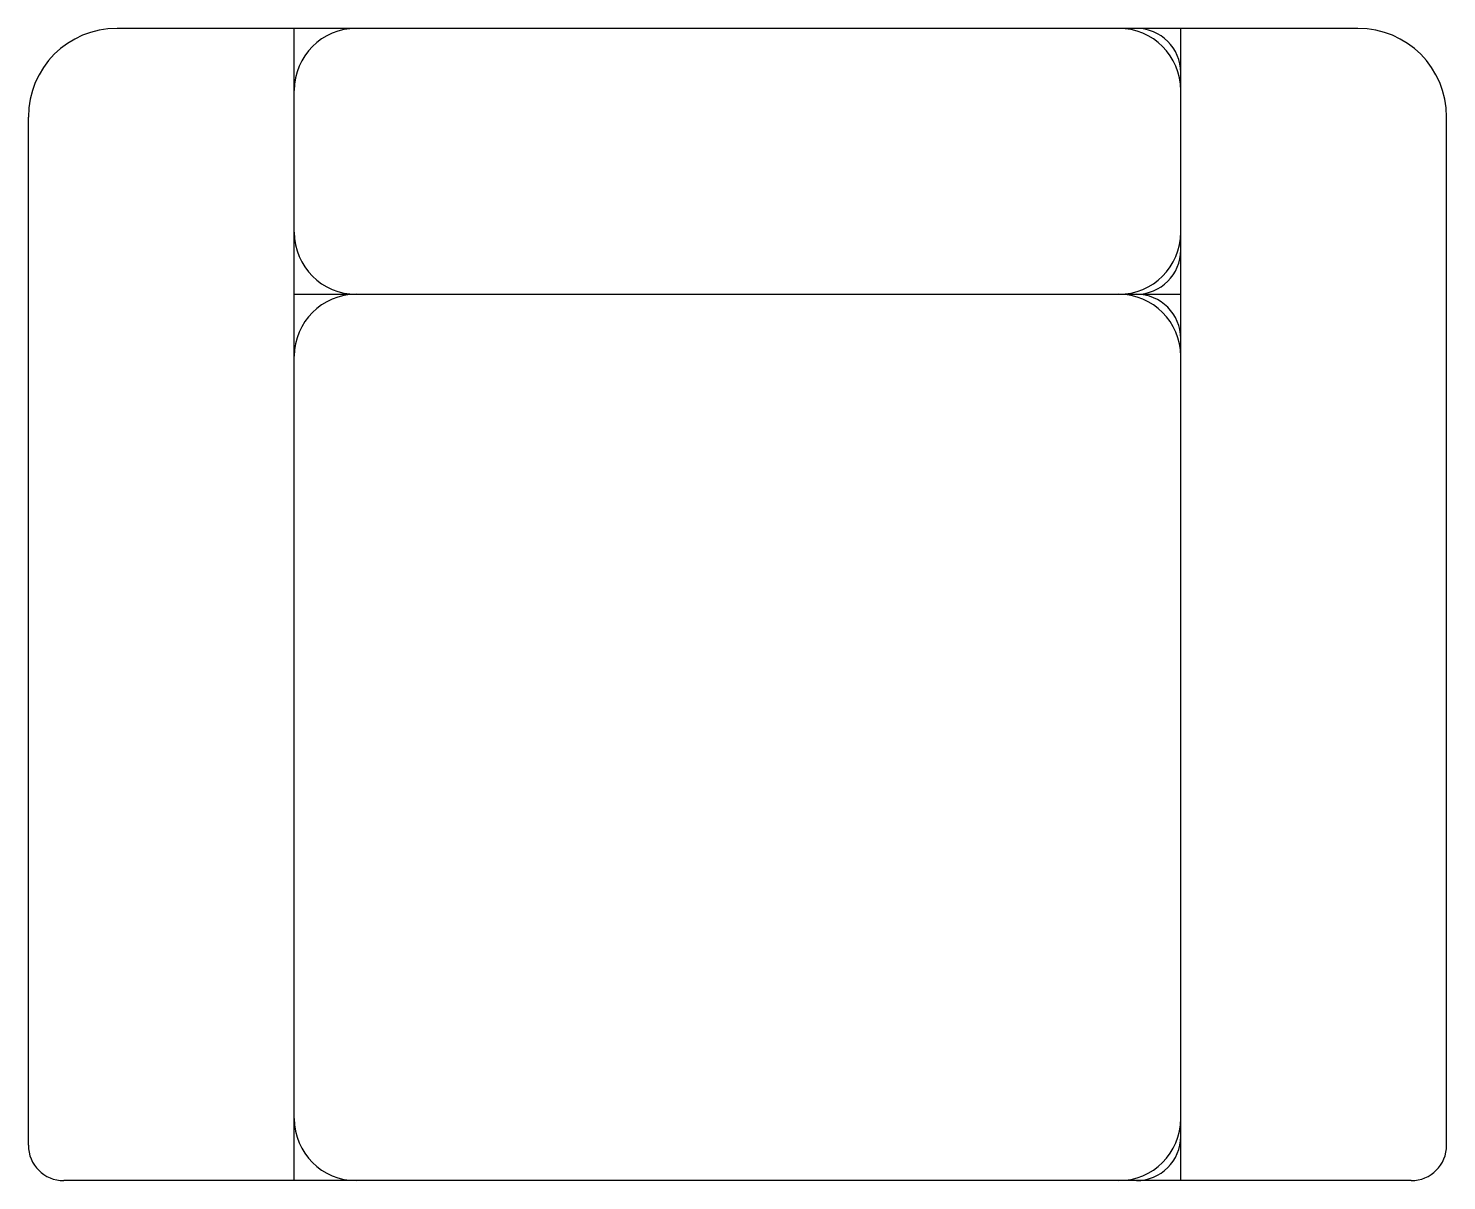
# Model space of a CAD drawing. Header units: metres. Extents: x -0.4 to 0.4, y -0.65 to 0.
import ezdxf

# ---------------------------------------------------------------- set-up
doc = ezdxf.new("R2010")
doc.units = ezdxf.units.M

msp = doc.modelspace()

# ---------------------------------------------------------------- linework, layer by layer
for p, q in [((0.35, 0), (-0.35, 0)), ((-0.25, -0.65), (-0.25, 0)), ((0.25, -0.65), (0.25, 0)), ((-0.4, -0.63), (-0.4, -0.05)), ((0.4, -0.63), (0.4, -0.05)), ((-0.25, -0.15), (0.25, -0.15)), ((-0.25, -0.15), (0.25, -0.15)), ((0.38, -0.65), (-0.38, -0.65))]:
    msp.add_line(p, q)
for centre, radius, start, end in [((-0.35, -0.05), 0.05, 90, 180), ((-0.215, -0.035), 0.035, 90, 180), ((0.215, -0.035), 0.035, 0, 90), ((0.225, -0.025), 0.025, 0, 90), ((0.35, -0.05), 0.05, 0, 90), ((-0.215, -0.115), 0.035, 180, 270), ((0.215, -0.115), 0.035, 270, 0), ((0.225, -0.125), 0.025, 270, 0), ((-0.215, -0.185), 0.035, 90, 180), ((0.215, -0.185), 0.035, 0, 90), ((0.225, -0.175), 0.025, 0, 90), ((-0.215, -0.615), 0.035, 180, 270), ((0.215, -0.615), 0.035, 270, 0), ((-0.38, -0.63), 0.02, 180, 270), ((0.225, -0.625), 0.025, 270, 0), ((0.38, -0.63), 0.02, 270, 0)]:
    msp.add_arc(centre, radius, start, end)

doc.saveas('drawing.dxf')
